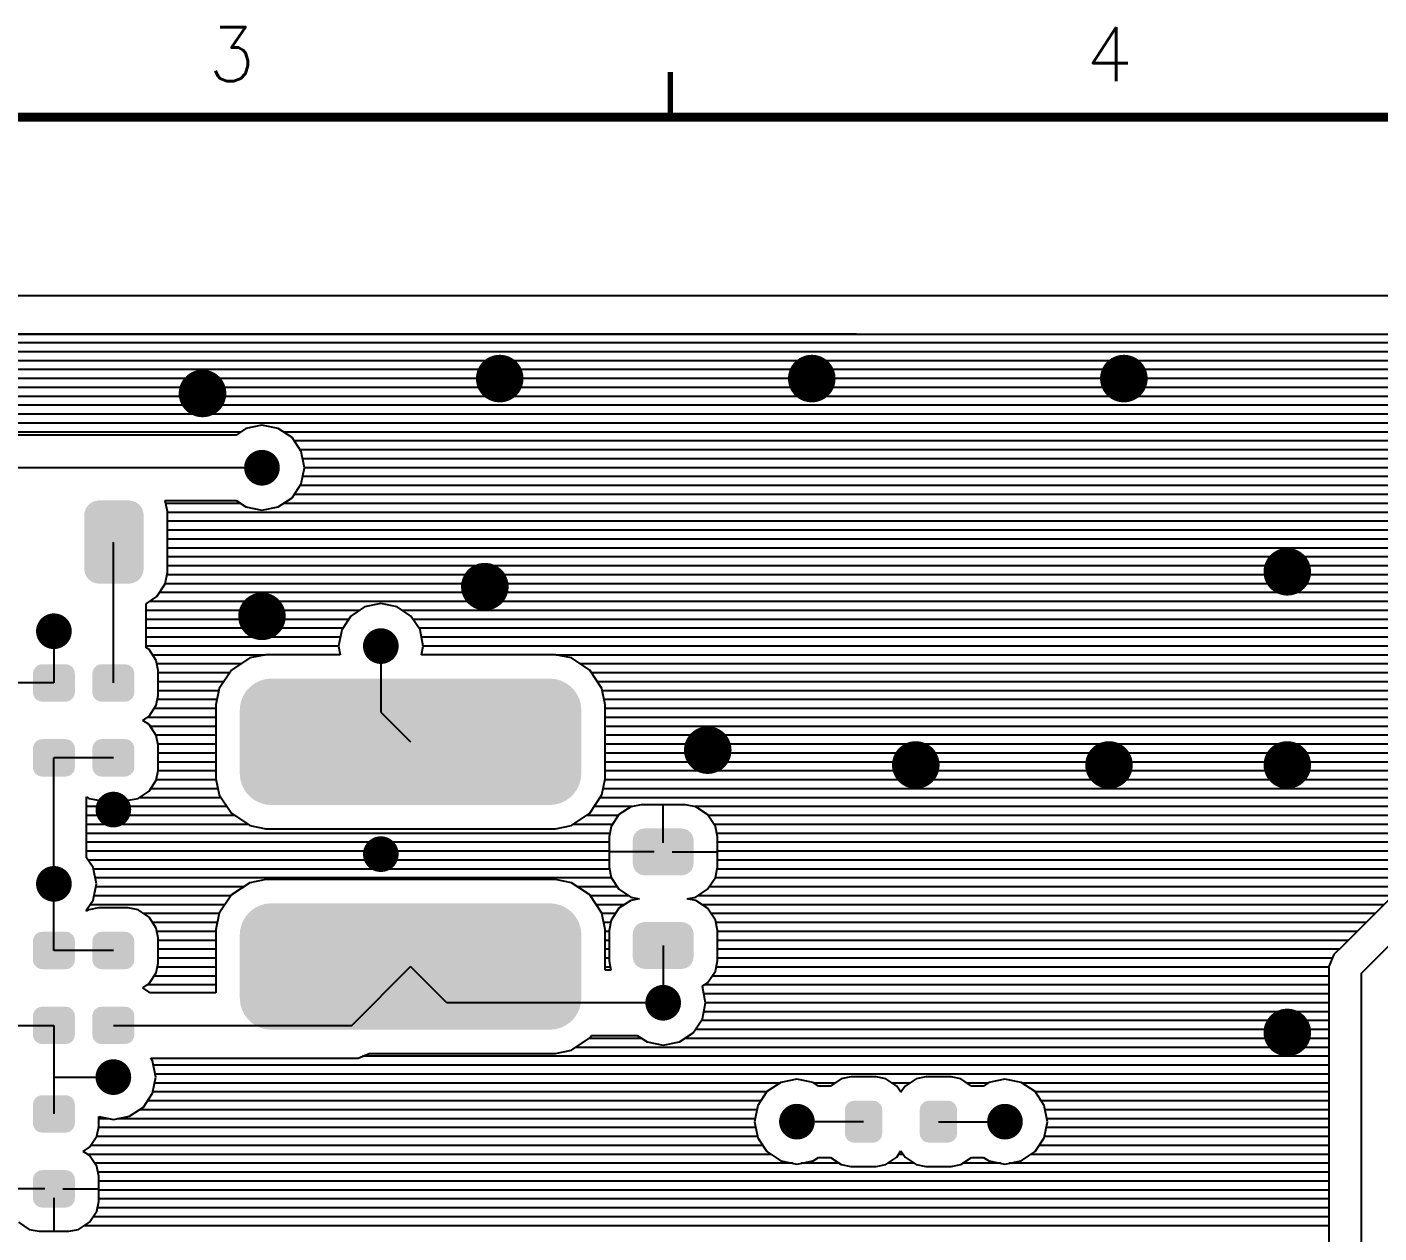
# Model space of a CAD drawing. Extents: x 295 to 953, y 10 to 290.
# Drawn here: x 602.5 to 677.6, y 223 to 290 of the extents above; entities that cross this region are included whole.
import ezdxf
from ezdxf.enums import TextEntityAlignment as Align

# ---------------------------------------------------------------- set-up
doc = ezdxf.new("R2010")
doc.units = 0
doc.header["$LTSCALE"] = 5
doc.header["$MEASUREMENT"] = 0
doc.layers.get('0').update_dxf_attribs({"linetype": 'CONTINUOUS', "lineweight": 25})
for name, color, linetype in [('DV-DPO-A6_BOT', 7, 'CONTINUOUS'), ('문자', 4, 'CONTINUOUS'), ('테두리', 3, 'CONTINUOUS')]:
    doc.layers.add(name, color=color, linetype=linetype)
doc.styles.get("Standard").update_dxf_attribs({"font": 'simplex.shx'})

# ---------------------------------------------------------------- blocks, each defined once
blk = doc.blocks.new('C')
at = {"layer": '테두리'}
for points, const_width in [([(161.25, 287.5), (161.25, 285)], 0.3), ([(15, 285), (15, 15), (405, 15), (405, 285), (15, 285)], 0.5)]:
    blk.add_lwpolyline(points, dxfattribs=dict(at, const_width=const_width))
at = {"layer": '문자'}
for s, p in [('3', (136.875, 288.5)), ('4', (185.625, 288.5))]:
    blk.add_text(s, height=3, dxfattribs=at).set_placement(p, align=Align.MIDDLE)

msp = doc.modelspace()

# ---------------------------------------------------------------- linework, layer by layer
for points, const_width in [([(629.407, 270.474, -1), (628.086, 270.474, -1)], 1.321), ([(646.742, 270.474, -1), (645.421, 270.474, -1)], 1.321), ([(664.078, 270.474, -1), (662.757, 270.474, -1)], 1.321), ([(612.897, 269.648, -1), (611.576, 269.648, -1)], 1.321), ([(616.034, 265.521, -1), (615.043, 265.521, -1)], 0.991), ([(673.158, 259.742, -1), (671.837, 259.742, -1)], 1.321), ([(628.581, 258.917, -1), (627.26, 258.917, -1)], 1.321), ([(616.199, 257.266, -1), (614.878, 257.266, -1)], 1.321), ([(604.477, 256.44, -1), (603.486, 256.44, -1)], 0.991), ([(622.638, 255.615, -1), (621.647, 255.615, -1)], 0.991), ([(640.964, 249.836, -1), (639.643, 249.836, -1)], 1.321), ([(652.521, 249.011, -1), (651.2, 249.011, -1)], 1.321), ([(663.252, 249.011, -1), (661.931, 249.011, -1)], 1.321), ([(673.158, 249.011, -1), (671.837, 249.011, -1)], 1.321), ([(607.779, 246.534, -1), (606.788, 246.534, -1)], 0.991), ([(622.638, 244.058, -1), (621.647, 244.058, -1)], 0.991), ([(604.477, 242.407, -1), (603.486, 242.407, -1)], 0.991), ([(638.322, 235.803, -1), (637.332, 235.803, -1)], 0.991), ([(673.158, 234.152, -1), (671.837, 234.152, -1)], 1.321), ([(607.779, 231.675, -1), (606.788, 231.675, -1)], 0.991), ([(645.752, 229.199, -1), (644.761, 229.199, -1)], 0.991), ([(657.309, 229.199, -1), (656.318, 229.199, -1)], 0.991)]:
    msp.add_lwpolyline(points, format="xyb", close=True, dxfattribs=dict(const_width=const_width))
for points in [[(608.542, 263.601), (608.378, 263.667), (606.101, 263.601), (606.243, 263.667)], [(608.378, 263.667), (608.349, 263.678), (606.243, 263.667), (606.308, 263.678)], [(608.349, 263.678), (608.151, 263.704), (606.308, 263.678), (606.448, 263.704)], [(608.151, 263.704), (608.142, 263.705), (606.448, 263.704), (606.491, 263.705)], [(608.967, 262.879), (608.966, 262.922), (605.665, 262.879), (605.671, 262.922)], [(608.967, 259.907), (608.967, 262.879), (605.665, 259.907), (605.665, 262.879)], [(608.966, 262.922), (608.937, 263.086), (605.671, 262.922), (605.692, 263.086)], [(608.937, 263.086), (608.929, 263.127), (605.692, 263.086), (605.708, 263.127)], [(608.929, 263.127), (608.859, 263.28), (605.708, 263.127), (605.769, 263.28)], [(608.859, 263.28), (608.842, 263.316), (605.769, 263.28), (605.796, 263.316)], [(608.842, 263.316), (608.735, 263.448), (605.796, 263.316), (605.892, 263.448)], [(608.735, 263.448), (608.71, 263.478), (605.892, 263.448), (605.929, 263.478)], [(608.71, 263.478), (608.572, 263.579), (605.929, 263.478), (606.054, 263.579)], [(608.572, 263.579), (608.542, 263.601), (606.054, 263.579), (606.101, 263.601)], [(608.962, 259.865), (608.967, 259.907), (605.666, 259.865), (605.665, 259.907)], [(608.941, 259.701), (608.962, 259.865), (605.696, 259.701), (605.666, 259.865)], [(608.925, 259.66), (608.941, 259.701), (605.703, 259.66), (605.696, 259.701)], [(608.864, 259.507), (608.925, 259.66), (605.774, 259.507), (605.703, 259.66)], [(608.837, 259.47), (608.864, 259.507), (605.791, 259.47), (605.774, 259.507)], [(608.741, 259.339), (608.837, 259.47), (605.898, 259.339), (605.791, 259.47)], [(608.703, 259.309), (608.741, 259.339), (605.922, 259.309), (605.898, 259.339)], [(608.579, 259.207), (608.703, 259.309), (606.061, 259.207), (605.922, 259.309)], [(608.532, 259.185), (608.579, 259.207), (606.091, 259.185), (606.061, 259.207)], [(608.39, 259.12), (608.532, 259.185), (606.255, 259.12), (606.091, 259.185)], [(608.324, 259.108), (608.39, 259.12), (606.284, 259.108), (606.255, 259.12)], [(608.185, 259.083), (608.324, 259.108), (606.482, 259.083), (606.284, 259.108)], [(608.142, 259.082), (608.185, 259.083), (606.491, 259.082), (606.482, 259.083)], [(604.763, 254.586), (604.632, 254.608), (603.185, 254.586), (603.331, 254.608)], [(608.065, 254.586), (607.934, 254.608), (606.487, 254.586), (606.633, 254.608)], [(605.15, 253.046), (605.15, 254.089), (602.812, 253.046), (602.812, 254.089)], [(605.147, 254.089), (605.126, 254.236), (602.816, 254.089), (602.839, 254.236)], [(605.126, 254.236), (605.118, 254.252), (602.839, 254.236), (602.842, 254.252)], [(605.118, 254.252), (605.055, 254.384), (602.842, 254.252), (602.911, 254.384)], [(605.055, 254.384), (605.041, 254.399), (602.911, 254.384), (602.918, 254.399)], [(605.041, 254.399), (604.94, 254.503), (602.918, 254.399), (603.026, 254.503)], [(604.94, 254.503), (604.921, 254.514), (603.026, 254.503), (603.036, 254.514)], [(604.921, 254.514), (604.795, 254.58), (603.036, 254.514), (603.174, 254.58)], [(604.795, 254.58), (604.763, 254.586), (603.174, 254.58), (603.185, 254.586)], [(608.452, 253.046), (608.452, 254.089), (606.114, 253.046), (606.114, 254.089)], [(608.449, 254.089), (608.428, 254.236), (606.118, 254.089), (606.141, 254.236)], [(608.428, 254.236), (608.42, 254.252), (606.141, 254.236), (606.144, 254.252)], [(608.42, 254.252), (608.357, 254.384), (606.144, 254.252), (606.213, 254.384)], [(608.357, 254.384), (608.343, 254.399), (606.213, 254.384), (606.22, 254.399)], [(608.343, 254.399), (608.242, 254.503), (606.22, 254.399), (606.328, 254.503)], [(608.242, 254.503), (608.223, 254.514), (606.328, 254.503), (606.338, 254.514)], [(608.223, 254.514), (608.097, 254.58), (606.338, 254.514), (606.476, 254.58)], [(608.097, 254.58), (608.065, 254.586), (606.476, 254.58), (606.487, 254.586)], [(633.042, 252.937), (632.873, 253.177), (614.546, 252.937), (614.713, 253.177)], [(632.873, 253.177), (632.867, 253.186), (614.713, 253.177), (614.721, 253.186)], [(632.867, 253.186), (632.658, 253.393), (614.721, 253.186), (614.927, 253.393)], [(632.658, 253.393), (632.651, 253.4), (614.927, 253.393), (614.937, 253.4)], [(632.651, 253.4), (632.41, 253.569), (614.937, 253.4), (615.175, 253.569)], [(632.41, 253.569), (632.402, 253.574), (615.175, 253.569), (615.187, 253.574)], [(632.402, 253.574), (632.134, 253.699), (615.187, 253.574), (615.45, 253.699)], [(632.134, 253.699), (632.126, 253.703), (615.45, 253.699), (615.464, 253.703)], [(632.126, 253.703), (631.84, 253.78), (615.464, 253.703), (615.743, 253.78)], [(631.84, 253.78), (631.833, 253.782), (615.743, 253.78), (615.764, 253.782)], [(631.833, 253.782), (631.53, 253.809), (615.764, 253.782), (616.057, 253.809)], [(605.123, 252.9), (605.147, 253.046), (602.837, 252.9), (602.816, 253.046)], [(605.121, 252.883), (605.123, 252.9), (602.845, 252.883), (602.837, 252.9)], [(605.052, 252.751), (605.121, 252.883), (602.908, 252.751), (602.845, 252.883)], [(605.045, 252.737), (605.052, 252.751), (602.921, 252.737), (602.908, 252.751)], [(604.937, 252.632), (605.045, 252.737), (603.022, 252.632), (602.921, 252.737)], [(604.926, 252.622), (604.937, 252.632), (603.042, 252.622), (603.022, 252.632)], [(604.789, 252.555), (604.926, 252.622), (603.168, 252.555), (603.042, 252.622)], [(604.778, 252.549), (604.789, 252.555), (603.2, 252.549), (603.168, 252.555)], [(604.632, 252.527), (604.778, 252.549), (603.331, 252.527), (603.2, 252.549)], [(608.425, 252.9), (608.449, 253.046), (606.139, 252.9), (606.118, 253.046)], [(608.423, 252.883), (608.425, 252.9), (606.147, 252.883), (606.139, 252.9)], [(608.354, 252.751), (608.423, 252.883), (606.21, 252.751), (606.147, 252.883)], [(608.347, 252.737), (608.354, 252.751), (606.223, 252.737), (606.21, 252.751)], [(608.239, 252.632), (608.347, 252.737), (606.324, 252.632), (606.223, 252.737)], [(608.228, 252.622), (608.239, 252.632), (606.344, 252.622), (606.324, 252.632)], [(608.091, 252.555), (608.228, 252.622), (606.47, 252.555), (606.344, 252.622)], [(608.08, 252.549), (608.091, 252.555), (606.502, 252.549), (606.47, 252.555)], [(607.934, 252.527), (608.08, 252.549), (606.633, 252.527), (606.502, 252.549)], [(633.28, 252.055), (633.253, 252.358), (614.307, 252.055), (614.333, 252.358)], [(633.253, 252.358), (633.252, 252.369), (614.333, 252.358), (614.336, 252.369)], [(633.252, 252.369), (633.174, 252.652), (614.336, 252.369), (614.411, 252.652)], [(633.174, 252.652), (633.172, 252.662), (614.411, 252.652), (614.416, 252.662)], [(633.172, 252.662), (633.046, 252.928), (614.416, 252.662), (614.539, 252.928)], [(633.046, 252.928), (633.042, 252.937), (614.539, 252.928), (614.546, 252.937)], [(633.283, 248.542), (633.283, 252.055), (614.303, 248.542), (614.303, 252.055)], [(605.126, 250.075), (605.118, 250.092), (602.839, 250.075), (602.842, 250.092)], [(605.118, 250.092), (605.055, 250.224), (602.842, 250.092), (602.911, 250.224)], [(605.055, 250.224), (605.041, 250.238), (602.911, 250.224), (602.918, 250.238)], [(605.041, 250.238), (604.94, 250.343), (602.918, 250.238), (603.026, 250.343)], [(604.94, 250.343), (604.921, 250.353), (603.026, 250.343), (603.036, 250.353)], [(604.921, 250.353), (604.795, 250.42), (603.036, 250.353), (603.174, 250.42)], [(604.795, 250.42), (604.763, 250.425), (603.174, 250.42), (603.185, 250.425)], [(604.763, 250.425), (604.632, 250.447), (603.185, 250.425), (603.331, 250.447)], [(608.428, 250.075), (608.42, 250.092), (606.141, 250.075), (606.144, 250.092)], [(608.42, 250.092), (608.357, 250.224), (606.144, 250.092), (606.213, 250.224)], [(608.357, 250.224), (608.343, 250.238), (606.213, 250.224), (606.22, 250.238)], [(608.343, 250.238), (608.242, 250.343), (606.22, 250.238), (606.328, 250.343)], [(608.242, 250.343), (608.223, 250.353), (606.328, 250.343), (606.338, 250.353)], [(608.223, 250.353), (608.097, 250.42), (606.338, 250.353), (606.476, 250.42)], [(608.097, 250.42), (608.065, 250.425), (606.476, 250.42), (606.487, 250.425)], [(608.065, 250.425), (607.934, 250.447), (606.487, 250.425), (606.633, 250.447)], [(605.15, 248.885), (605.15, 249.929), (602.812, 248.885), (602.812, 249.929)], [(605.147, 249.929), (605.126, 250.075), (602.816, 249.929), (602.839, 250.075)], [(608.452, 248.885), (608.452, 249.929), (606.114, 248.885), (606.114, 249.929)], [(608.449, 249.929), (608.428, 250.075), (606.118, 249.929), (606.141, 250.075)], [(605.123, 248.739), (605.147, 248.885), (602.837, 248.739), (602.816, 248.885)], [(605.121, 248.722), (605.123, 248.739), (602.845, 248.722), (602.837, 248.739)], [(605.052, 248.59), (605.121, 248.722), (602.908, 248.59), (602.845, 248.722)], [(605.045, 248.576), (605.052, 248.59), (602.921, 248.576), (602.908, 248.59)], [(608.425, 248.739), (608.449, 248.885), (606.139, 248.739), (606.118, 248.885)], [(608.423, 248.722), (608.425, 248.739), (606.147, 248.722), (606.139, 248.739)], [(608.354, 248.59), (608.423, 248.722), (606.21, 248.59), (606.147, 248.722)], [(608.347, 248.576), (608.354, 248.59), (606.223, 248.576), (606.21, 248.59)], [(604.937, 248.471), (605.045, 248.576), (603.022, 248.471), (602.921, 248.576)], [(604.926, 248.461), (604.937, 248.471), (603.042, 248.461), (603.022, 248.471)], [(604.789, 248.394), (604.926, 248.461), (603.168, 248.394), (603.042, 248.461)], [(604.778, 248.389), (604.789, 248.394), (603.2, 248.389), (603.168, 248.394)], [(604.632, 248.367), (604.778, 248.389), (603.331, 248.367), (603.2, 248.389)], [(608.239, 248.471), (608.347, 248.576), (606.324, 248.471), (606.223, 248.576)], [(608.228, 248.461), (608.239, 248.471), (606.344, 248.461), (606.324, 248.471)], [(608.091, 248.394), (608.228, 248.461), (606.47, 248.394), (606.344, 248.461)], [(608.08, 248.389), (608.091, 248.394), (606.502, 248.389), (606.47, 248.394)], [(607.934, 248.367), (608.08, 248.389), (606.633, 248.367), (606.502, 248.389)], [(633.254, 248.239), (633.28, 248.542), (614.334, 248.239), (614.307, 248.542)], [(633.251, 248.228), (633.254, 248.239), (614.335, 248.228), (614.334, 248.239)], [(633.175, 247.945), (633.251, 248.228), (614.412, 247.945), (614.335, 248.228)], [(633.171, 247.935), (633.175, 247.945), (614.415, 247.935), (614.412, 247.945)], [(633.047, 247.669), (633.171, 247.935), (614.54, 247.669), (614.415, 247.935)], [(633.041, 247.66), (633.047, 247.669), (614.545, 247.66), (614.54, 247.669)], [(632.874, 247.42), (633.041, 247.66), (614.714, 247.42), (614.545, 247.66)], [(632.866, 247.411), (632.874, 247.42), (614.72, 247.411), (614.714, 247.42)], [(632.66, 247.204), (632.866, 247.411), (614.928, 247.204), (614.72, 247.411)], [(632.65, 247.197), (632.66, 247.204), (614.935, 247.197), (614.928, 247.204)], [(632.411, 247.028), (632.65, 247.197), (615.177, 247.028), (614.935, 247.197)], [(632.4, 247.023), (632.411, 247.028), (615.185, 247.023), (615.177, 247.028)], [(632.137, 246.898), (632.4, 247.023), (615.452, 246.898), (615.185, 247.023)], [(632.123, 246.894), (632.137, 246.898), (615.46, 246.894), (615.452, 246.898)], [(631.843, 246.817), (632.123, 246.894), (615.747, 246.817), (615.46, 246.894)], [(631.823, 246.816), (631.843, 246.817), (615.754, 246.816), (615.747, 246.817)], [(631.53, 246.789), (631.823, 246.816), (616.057, 246.789), (615.754, 246.816)], [(639.517, 243.533), (639.517, 244.834), (636.136, 243.533), (636.136, 244.834)], [(639.514, 244.834), (639.508, 244.921), (636.14, 244.834), (636.152, 244.921)], [(639.508, 244.921), (639.48, 245.017), (636.152, 244.921), (636.167, 245.017)], [(639.48, 245.017), (639.456, 245.098), (636.167, 245.017), (636.205, 245.098)], [(639.456, 245.098), (639.401, 245.184), (636.205, 245.098), (636.245, 245.184)], [(639.401, 245.184), (639.357, 245.254), (636.245, 245.184), (636.305, 245.254)], [(639.357, 245.254), (639.277, 245.324), (636.305, 245.254), (636.366, 245.324)], [(639.277, 245.324), (639.218, 245.376), (636.366, 245.324), (636.448, 245.376)], [(639.218, 245.376), (639.116, 245.423), (636.448, 245.376), (636.522, 245.423)], [(639.116, 245.423), (639.05, 245.453), (636.522, 245.423), (636.627, 245.453)], [(639.05, 245.453), (638.909, 245.474), (636.627, 245.453), (636.7, 245.474)], [(638.909, 245.474), (638.867, 245.481), (636.7, 245.474), (636.787, 245.481)], [(638.867, 245.481), (638.867, 245.484), (636.787, 245.481), (636.787, 245.484)], [(639.501, 243.446), (639.514, 243.533), (636.146, 243.446), (636.14, 243.533)], [(639.487, 243.35), (639.501, 243.446), (636.174, 243.35), (636.146, 243.446)], [(639.449, 243.268), (639.487, 243.35), (636.197, 243.268), (636.174, 243.35)], [(639.409, 243.182), (639.449, 243.268), (636.252, 243.182), (636.197, 243.268)], [(639.348, 243.112), (639.409, 243.182), (636.297, 243.112), (636.252, 243.182)], [(639.287, 243.043), (639.348, 243.112), (636.376, 243.043), (636.297, 243.112)], [(639.205, 242.991), (639.287, 243.043), (636.436, 242.991), (636.376, 243.043)], [(639.131, 242.944), (639.205, 242.991), (636.538, 242.944), (636.436, 242.991)], [(639.026, 242.913), (639.131, 242.944), (636.604, 242.913), (636.538, 242.944)], [(638.954, 242.892), (639.026, 242.913), (636.745, 242.892), (636.604, 242.913)], [(638.867, 242.886), (638.954, 242.892), (636.787, 242.886), (636.745, 242.892)], [(638.867, 242.882), (638.867, 242.886), (636.787, 242.882), (636.787, 242.886)], [(632.651, 240.919), (632.41, 241.087), (614.937, 240.919), (615.175, 241.087)], [(632.41, 241.087), (632.402, 241.093), (615.175, 241.087), (615.187, 241.093)], [(632.402, 241.093), (632.134, 241.218), (615.187, 241.093), (615.45, 241.218)], [(632.134, 241.218), (632.126, 241.221), (615.45, 241.218), (615.464, 241.221)], [(632.126, 241.221), (631.84, 241.298), (615.464, 241.221), (615.743, 241.298)], [(631.84, 241.298), (631.833, 241.3), (615.743, 241.298), (615.764, 241.3)], [(631.833, 241.3), (631.53, 241.327), (615.764, 241.3), (616.057, 241.327)], [(633.172, 240.181), (633.046, 240.446), (614.416, 240.181), (614.539, 240.446)], [(633.046, 240.446), (633.042, 240.456), (614.539, 240.446), (614.546, 240.456)], [(633.042, 240.456), (632.873, 240.696), (614.546, 240.456), (614.713, 240.696)], [(632.873, 240.696), (632.867, 240.704), (614.713, 240.696), (614.721, 240.704)], [(632.867, 240.704), (632.658, 240.912), (614.721, 240.704), (614.927, 240.912)], [(632.658, 240.912), (632.651, 240.919), (614.927, 240.912), (614.937, 240.919)], [(605.041, 239.54), (604.94, 239.644), (602.918, 239.54), (603.026, 239.644)], [(604.94, 239.644), (604.921, 239.655), (603.026, 239.644), (603.036, 239.655)], [(604.921, 239.655), (604.795, 239.721), (603.036, 239.655), (603.174, 239.721)], [(604.795, 239.721), (604.763, 239.727), (603.174, 239.721), (603.185, 239.727)], [(604.763, 239.727), (604.632, 239.749), (603.185, 239.727), (603.331, 239.749)], [(608.343, 239.54), (608.242, 239.644), (606.22, 239.54), (606.328, 239.644)], [(608.242, 239.644), (608.223, 239.655), (606.328, 239.644), (606.338, 239.655)], [(608.223, 239.655), (608.097, 239.721), (606.338, 239.655), (606.476, 239.721)], [(608.097, 239.721), (608.065, 239.727), (606.476, 239.721), (606.487, 239.727)], [(608.065, 239.727), (607.934, 239.749), (606.487, 239.727), (606.633, 239.749)], [(633.283, 236.06), (633.283, 239.574), (614.303, 236.06), (614.303, 239.574)], [(633.28, 239.574), (633.253, 239.877), (614.307, 239.574), (614.333, 239.877)], [(633.253, 239.877), (633.252, 239.887), (614.333, 239.877), (614.336, 239.887)], [(633.252, 239.887), (633.174, 240.17), (614.336, 239.887), (614.411, 240.17)], [(633.174, 240.17), (633.172, 240.181), (614.411, 240.17), (614.416, 240.181)], [(639.517, 238.335), (639.517, 239.636), (636.136, 238.335), (636.136, 239.636)], [(639.514, 239.636), (639.508, 239.723), (636.14, 239.636), (636.152, 239.723)], [(639.508, 239.723), (639.48, 239.819), (636.152, 239.723), (636.167, 239.819)], [(639.48, 239.819), (639.456, 239.901), (636.167, 239.819), (636.205, 239.901)], [(639.456, 239.901), (639.401, 239.987), (636.205, 239.901), (636.245, 239.987)], [(639.401, 239.987), (639.357, 240.057), (636.245, 239.987), (636.305, 240.057)], [(639.357, 240.057), (639.277, 240.126), (636.305, 240.057), (636.366, 240.126)], [(639.277, 240.126), (639.218, 240.178), (636.366, 240.126), (636.448, 240.178)], [(639.218, 240.178), (639.116, 240.226), (636.448, 240.178), (636.522, 240.226)], [(639.116, 240.226), (639.05, 240.256), (636.522, 240.226), (636.627, 240.256)], [(639.05, 240.256), (638.909, 240.277), (636.627, 240.256), (636.7, 240.277)], [(638.909, 240.277), (638.867, 240.283), (636.7, 240.277), (636.787, 240.283)], [(638.867, 240.283), (638.867, 240.287), (636.787, 240.283), (636.787, 240.287)], [(605.15, 238.187), (605.15, 239.23), (602.812, 238.187), (602.812, 239.23)], [(605.147, 239.23), (605.126, 239.377), (602.816, 239.23), (602.839, 239.377)], [(605.126, 239.377), (605.118, 239.393), (602.839, 239.377), (602.842, 239.393)], [(605.118, 239.393), (605.055, 239.525), (602.842, 239.393), (602.911, 239.525)], [(605.055, 239.525), (605.041, 239.54), (602.911, 239.525), (602.918, 239.54)], [(608.452, 238.187), (608.452, 239.23), (606.114, 238.187), (606.114, 239.23)], [(608.449, 239.23), (608.428, 239.377), (606.118, 239.23), (606.141, 239.377)], [(608.428, 239.377), (608.42, 239.393), (606.141, 239.377), (606.144, 239.393)], [(608.42, 239.393), (608.357, 239.525), (606.144, 239.393), (606.213, 239.525)], [(608.357, 239.525), (608.343, 239.54), (606.213, 239.525), (606.22, 239.54)], [(605.123, 238.041), (605.147, 238.187), (602.837, 238.041), (602.816, 238.187)], [(608.425, 238.041), (608.449, 238.187), (606.139, 238.041), (606.118, 238.187)], [(639.501, 238.249), (639.514, 238.335), (636.146, 238.249), (636.14, 238.335)], [(639.487, 238.153), (639.501, 238.249), (636.174, 238.153), (636.146, 238.249)], [(639.449, 238.071), (639.487, 238.153), (636.197, 238.071), (636.174, 238.153)], [(639.409, 237.985), (639.449, 238.071), (636.252, 237.985), (636.197, 238.071)], [(605.121, 238.024), (605.123, 238.041), (602.845, 238.024), (602.837, 238.041)], [(605.052, 237.892), (605.121, 238.024), (602.908, 237.892), (602.845, 238.024)], [(605.045, 237.878), (605.052, 237.892), (602.921, 237.878), (602.908, 237.892)], [(604.937, 237.773), (605.045, 237.878), (603.022, 237.773), (602.921, 237.878)], [(604.926, 237.763), (604.937, 237.773), (603.042, 237.763), (603.022, 237.773)], [(604.789, 237.696), (604.926, 237.763), (603.168, 237.696), (603.042, 237.763)], [(604.778, 237.69), (604.789, 237.696), (603.2, 237.69), (603.168, 237.696)], [(604.632, 237.668), (604.778, 237.69), (603.331, 237.668), (603.2, 237.69)], [(608.423, 238.024), (608.425, 238.041), (606.147, 238.024), (606.139, 238.041)], [(608.354, 237.892), (608.423, 238.024), (606.21, 237.892), (606.147, 238.024)], [(608.347, 237.878), (608.354, 237.892), (606.223, 237.878), (606.21, 237.892)], [(608.239, 237.773), (608.347, 237.878), (606.324, 237.773), (606.223, 237.878)], [(608.228, 237.763), (608.239, 237.773), (606.344, 237.763), (606.324, 237.773)], [(608.091, 237.696), (608.228, 237.763), (606.47, 237.696), (606.344, 237.763)], [(608.08, 237.69), (608.091, 237.696), (606.502, 237.69), (606.47, 237.696)], [(607.934, 237.668), (608.08, 237.69), (606.633, 237.668), (606.502, 237.69)], [(639.348, 237.915), (639.409, 237.985), (636.297, 237.915), (636.252, 237.985)], [(639.287, 237.846), (639.348, 237.915), (636.376, 237.846), (636.297, 237.915)], [(639.205, 237.793), (639.287, 237.846), (636.436, 237.793), (636.376, 237.846)], [(639.131, 237.746), (639.205, 237.793), (636.538, 237.746), (636.436, 237.793)], [(639.026, 237.716), (639.131, 237.746), (636.604, 237.716), (636.538, 237.746)], [(638.954, 237.695), (639.026, 237.716), (636.745, 237.695), (636.604, 237.716)], [(638.867, 237.689), (638.954, 237.695), (636.787, 237.689), (636.745, 237.695)], [(638.867, 237.685), (638.867, 237.689), (636.787, 237.685), (636.787, 237.689)], [(633.254, 235.757), (633.28, 236.06), (614.334, 235.757), (614.307, 236.06)], [(605.15, 234.026), (605.15, 235.07), (602.812, 234.026), (602.812, 235.07)], [(605.147, 235.07), (605.126, 235.216), (602.816, 235.07), (602.839, 235.216)], [(605.126, 235.216), (605.118, 235.233), (602.839, 235.216), (602.842, 235.233)], [(605.118, 235.233), (605.055, 235.365), (602.842, 235.233), (602.911, 235.365)], [(605.055, 235.365), (605.041, 235.379), (602.911, 235.365), (602.918, 235.379)], [(605.041, 235.379), (604.94, 235.484), (602.918, 235.379), (603.026, 235.484)], [(604.94, 235.484), (604.921, 235.494), (603.026, 235.484), (603.036, 235.494)], [(604.921, 235.494), (604.795, 235.561), (603.036, 235.494), (603.174, 235.561)], [(604.795, 235.561), (604.763, 235.566), (603.174, 235.561), (603.185, 235.566)], [(604.763, 235.566), (604.632, 235.588), (603.185, 235.566), (603.331, 235.588)], [(608.452, 234.026), (608.452, 235.07), (606.114, 234.026), (606.114, 235.07)], [(608.449, 235.07), (608.428, 235.216), (606.118, 235.07), (606.141, 235.216)], [(608.428, 235.216), (608.42, 235.233), (606.141, 235.216), (606.144, 235.233)], [(608.42, 235.233), (608.357, 235.365), (606.144, 235.233), (606.213, 235.365)], [(608.357, 235.365), (608.343, 235.379), (606.213, 235.365), (606.22, 235.379)], [(608.343, 235.379), (608.242, 235.484), (606.22, 235.379), (606.328, 235.484)], [(608.242, 235.484), (608.223, 235.494), (606.328, 235.484), (606.338, 235.494)], [(608.223, 235.494), (608.097, 235.561), (606.338, 235.494), (606.476, 235.561)], [(608.097, 235.561), (608.065, 235.566), (606.476, 235.561), (606.487, 235.566)], [(608.065, 235.566), (607.934, 235.588), (606.487, 235.566), (606.633, 235.588)], [(633.251, 235.747), (633.254, 235.757), (614.335, 235.747), (614.334, 235.757)], [(633.175, 235.464), (633.251, 235.747), (614.412, 235.464), (614.335, 235.747)], [(633.171, 235.454), (633.175, 235.464), (614.415, 235.454), (614.412, 235.464)], [(633.047, 235.188), (633.171, 235.454), (614.54, 235.188), (614.415, 235.454)], [(633.041, 235.178), (633.047, 235.188), (614.545, 235.178), (614.54, 235.188)], [(632.874, 234.938), (633.041, 235.178), (614.714, 234.938), (614.545, 235.178)], [(632.866, 234.93), (632.874, 234.938), (614.72, 234.93), (614.714, 234.938)], [(632.66, 234.722), (632.866, 234.93), (614.928, 234.722), (614.72, 234.93)], [(632.65, 234.715), (632.66, 234.722), (614.935, 234.715), (614.928, 234.722)], [(632.411, 234.547), (632.65, 234.715), (615.177, 234.547), (614.935, 234.715)], [(632.4, 234.541), (632.411, 234.547), (615.185, 234.541), (615.177, 234.547)], [(632.137, 234.417), (632.4, 234.541), (615.452, 234.417), (615.185, 234.541)], [(632.123, 234.413), (632.137, 234.417), (615.46, 234.413), (615.452, 234.417)], [(631.843, 234.336), (632.123, 234.413), (615.747, 234.336), (615.46, 234.413)], [(631.823, 234.334), (631.843, 234.336), (615.754, 234.334), (615.747, 234.336)], [(631.53, 234.307), (631.823, 234.334), (616.057, 234.307), (615.754, 234.334)], [(605.123, 233.88), (605.147, 234.026), (602.837, 233.88), (602.816, 234.026)], [(605.121, 233.863), (605.123, 233.88), (602.845, 233.863), (602.837, 233.88)], [(605.052, 233.731), (605.121, 233.863), (602.908, 233.731), (602.845, 233.863)], [(605.045, 233.717), (605.052, 233.731), (602.921, 233.717), (602.908, 233.731)], [(604.937, 233.612), (605.045, 233.717), (603.022, 233.612), (602.921, 233.717)], [(604.926, 233.602), (604.937, 233.612), (603.042, 233.602), (603.022, 233.612)], [(604.789, 233.535), (604.926, 233.602), (603.168, 233.535), (603.042, 233.602)], [(608.425, 233.88), (608.449, 234.026), (606.139, 233.88), (606.118, 234.026)], [(608.423, 233.863), (608.425, 233.88), (606.147, 233.863), (606.139, 233.88)], [(608.354, 233.731), (608.423, 233.863), (606.21, 233.731), (606.147, 233.863)], [(608.347, 233.717), (608.354, 233.731), (606.223, 233.717), (606.21, 233.731)], [(608.239, 233.612), (608.347, 233.717), (606.324, 233.612), (606.223, 233.717)], [(608.228, 233.602), (608.239, 233.612), (606.344, 233.602), (606.324, 233.612)], [(608.091, 233.535), (608.228, 233.602), (606.47, 233.535), (606.344, 233.602)], [(604.778, 233.53), (604.789, 233.535), (603.2, 233.53), (603.168, 233.535)], [(604.632, 233.508), (604.778, 233.53), (603.331, 233.508), (603.2, 233.53)], [(608.08, 233.53), (608.091, 233.535), (606.502, 233.53), (606.47, 233.535)], [(607.934, 233.508), (608.08, 233.53), (606.633, 233.508), (606.502, 233.53)], [(605.041, 230.459), (604.94, 230.564), (602.918, 230.459), (603.026, 230.564)], [(604.94, 230.564), (604.921, 230.574), (603.026, 230.564), (603.036, 230.574)], [(604.921, 230.574), (604.795, 230.641), (603.036, 230.574), (603.174, 230.641)], [(604.795, 230.641), (604.763, 230.646), (603.174, 230.641), (603.185, 230.646)], [(604.763, 230.646), (604.632, 230.668), (603.185, 230.646), (603.331, 230.668)], [(605.15, 229.106), (605.15, 230.15), (602.812, 229.106), (602.812, 230.15)], [(605.147, 230.15), (605.126, 230.296), (602.816, 230.15), (602.839, 230.296)], [(605.126, 230.296), (605.118, 230.313), (602.839, 230.296), (602.842, 230.313)], [(605.118, 230.313), (605.055, 230.445), (602.842, 230.313), (602.911, 230.445)], [(605.055, 230.445), (605.041, 230.459), (602.911, 230.445), (602.918, 230.459)], [(650.001, 229.849), (649.979, 229.994), (647.921, 229.849), (647.946, 229.994)], [(650.001, 229.846), (650.001, 229.849), (647.921, 229.846), (647.921, 229.849)], [(650.001, 228.552), (650.001, 229.846), (647.921, 228.552), (647.921, 229.846)], [(649.979, 229.994), (649.971, 230.012), (647.946, 229.994), (647.949, 230.012)], [(649.971, 230.012), (649.907, 230.143), (647.949, 230.012), (648.018, 230.143)], [(649.907, 230.143), (649.893, 230.158), (648.018, 230.143), (648.026, 230.158)], [(649.893, 230.158), (649.792, 230.261), (648.026, 230.158), (648.134, 230.261)], [(649.792, 230.261), (649.772, 230.272), (648.134, 230.261), (648.145, 230.272)], [(649.772, 230.272), (649.646, 230.337), (648.145, 230.272), (648.283, 230.337)], [(649.646, 230.337), (649.612, 230.343), (648.283, 230.337), (648.294, 230.343)], [(649.612, 230.343), (649.483, 230.363), (648.294, 230.343), (648.439, 230.363)], [(649.483, 230.363), (649.483, 230.368), (648.439, 230.363), (648.439, 230.368)], [(654.155, 229.849), (654.133, 229.994), (652.075, 229.849), (652.1, 229.994)], [(654.155, 229.846), (654.155, 229.849), (652.075, 229.846), (652.075, 229.849)], [(654.155, 228.552), (654.155, 229.846), (652.075, 228.552), (652.075, 229.846)], [(654.133, 229.994), (654.125, 230.012), (652.1, 229.994), (652.103, 230.012)], [(654.125, 230.012), (654.061, 230.143), (652.103, 230.012), (652.172, 230.143)], [(654.061, 230.143), (654.047, 230.158), (652.172, 230.143), (652.18, 230.158)], [(654.047, 230.158), (653.946, 230.261), (652.18, 230.158), (652.288, 230.261)], [(653.946, 230.261), (653.925, 230.272), (652.288, 230.261), (652.299, 230.272)], [(653.925, 230.272), (653.8, 230.337), (652.299, 230.272), (652.437, 230.337)], [(653.8, 230.337), (653.766, 230.343), (652.437, 230.337), (652.448, 230.343)], [(653.766, 230.343), (653.637, 230.363), (652.448, 230.343), (652.593, 230.363)], [(653.637, 230.363), (653.637, 230.368), (652.593, 230.363), (652.593, 230.368)], [(605.123, 228.96), (605.147, 229.106), (602.837, 228.96), (602.816, 229.106)], [(605.121, 228.943), (605.123, 228.96), (602.845, 228.943), (602.837, 228.96)], [(605.052, 228.811), (605.121, 228.943), (602.908, 228.811), (602.845, 228.943)], [(605.045, 228.797), (605.052, 228.811), (602.921, 228.797), (602.908, 228.811)], [(604.937, 228.692), (605.045, 228.797), (603.022, 228.692), (602.921, 228.797)], [(604.926, 228.682), (604.937, 228.692), (603.042, 228.682), (603.022, 228.692)], [(604.789, 228.615), (604.926, 228.682), (603.168, 228.615), (603.042, 228.682)], [(604.778, 228.61), (604.789, 228.615), (603.2, 228.61), (603.168, 228.615)], [(604.632, 228.588), (604.778, 228.61), (603.331, 228.588), (603.2, 228.61)], [(650.001, 228.548), (650.001, 228.552), (647.921, 228.548), (647.921, 228.552)], [(649.977, 228.403), (650.001, 228.548), (647.943, 228.403), (647.921, 228.548)], [(649.974, 228.386), (649.977, 228.403), (647.952, 228.386), (647.943, 228.403)], [(649.904, 228.255), (649.974, 228.386), (648.015, 228.255), (647.952, 228.386)], [(654.155, 228.548), (654.155, 228.552), (652.075, 228.548), (652.075, 228.552)], [(654.131, 228.403), (654.155, 228.548), (652.097, 228.403), (652.075, 228.548)], [(654.128, 228.386), (654.131, 228.403), (652.105, 228.386), (652.097, 228.403)], [(654.058, 228.255), (654.128, 228.386), (652.169, 228.255), (652.105, 228.386)], [(649.896, 228.24), (649.904, 228.255), (648.03, 228.24), (648.015, 228.255)], [(649.788, 228.137), (649.896, 228.24), (648.13, 228.137), (648.03, 228.24)], [(649.777, 228.126), (649.788, 228.137), (648.151, 228.126), (648.13, 228.137)], [(649.64, 228.06), (649.777, 228.126), (648.277, 228.06), (648.151, 228.126)], [(649.628, 228.055), (649.64, 228.06), (648.31, 228.055), (648.277, 228.06)], [(649.483, 228.034), (649.628, 228.055), (648.439, 228.034), (648.31, 228.055)], [(649.483, 228.03), (649.483, 228.034), (648.439, 228.03), (648.439, 228.034)], [(654.05, 228.24), (654.058, 228.255), (652.184, 228.24), (652.169, 228.255)], [(653.942, 228.137), (654.05, 228.24), (652.284, 228.137), (652.184, 228.24)], [(653.931, 228.126), (653.942, 228.137), (652.305, 228.126), (652.284, 228.137)], [(653.794, 228.06), (653.931, 228.126), (652.431, 228.06), (652.305, 228.126)], [(653.782, 228.055), (653.794, 228.06), (652.464, 228.055), (652.431, 228.06)], [(653.637, 228.034), (653.782, 228.055), (652.593, 228.034), (652.464, 228.055)], [(653.637, 228.03), (653.637, 228.034), (652.593, 228.03), (652.593, 228.034)], [(605.147, 225.989), (605.126, 226.136), (602.816, 225.989), (602.839, 226.136)], [(605.126, 226.136), (605.118, 226.152), (602.839, 226.136), (602.842, 226.152)], [(605.118, 226.152), (605.055, 226.284), (602.842, 226.152), (602.911, 226.284)], [(605.055, 226.284), (605.041, 226.299), (602.911, 226.284), (602.918, 226.299)], [(605.041, 226.299), (604.94, 226.403), (602.918, 226.299), (603.026, 226.403)], [(604.94, 226.403), (604.921, 226.414), (603.026, 226.403), (603.036, 226.414)], [(604.921, 226.414), (604.795, 226.48), (603.036, 226.414), (603.174, 226.48)], [(604.795, 226.48), (604.763, 226.486), (603.174, 226.48), (603.185, 226.486)], [(604.763, 226.486), (604.632, 226.508), (603.185, 226.486), (603.331, 226.508)], [(605.15, 224.946), (605.15, 225.989), (602.812, 224.946), (602.812, 225.989)], [(605.123, 224.8), (605.147, 224.946), (602.837, 224.8), (602.816, 224.946)], [(605.121, 224.783), (605.123, 224.8), (602.845, 224.783), (602.837, 224.8)], [(605.052, 224.651), (605.121, 224.783), (602.908, 224.651), (602.845, 224.783)], [(605.045, 224.637), (605.052, 224.651), (602.921, 224.637), (602.908, 224.651)], [(604.937, 224.532), (605.045, 224.637), (603.022, 224.532), (602.921, 224.637)], [(604.926, 224.522), (604.937, 224.532), (603.042, 224.522), (603.022, 224.532)], [(604.789, 224.455), (604.926, 224.522), (603.168, 224.455), (603.042, 224.522)], [(604.778, 224.449), (604.789, 224.455), (603.2, 224.449), (603.168, 224.455)], [(604.632, 224.427), (604.778, 224.449), (603.331, 224.427), (603.2, 224.449)]]:
    msp.add_solid(points)
at = {"layer": 'DV-DPO-A6_BOT'}
for p, q in [((529.277, 275.097), (843.878, 275.097)), ((648.558, 272.95), (548.191, 272.95)), ((548.191, 272.95), (648.558, 272.95)), ((648.558, 272.95), (792.757, 272.95)), ((745.842, 271.96), (546.857, 271.96)), ((791.535, 272.455), (547.352, 272.455)), ((745.347, 271.464), (546.361, 271.464)), ((744.356, 270.474), (545.371, 270.474)), ((744.851, 270.969), (545.866, 270.969)), ((743.861, 269.979), (544.876, 269.979)), ((698.313, 268.988), (544.545, 268.988)), ((743.365, 269.483), (544.625, 269.483)), ((697.098, 268.493), (544.545, 268.493)), ((683.678, 267.997), (544.545, 267.997)), ((614.35, 267.502), (544.545, 267.502)), ((614.64, 267.7), (614.099, 267.337)), ((615.538, 267.878), (614.64, 267.7)), ((616.443, 267.7), (615.538, 267.878)), ((617.209, 267.192), (616.443, 267.7)), ((680.39, 267.502), (616.734, 267.502)), ((614.099, 267.337), (558.222, 267.337)), ((617.718, 266.426), (617.209, 267.192)), ((679.795, 267.007), (617.328, 267.007)), ((679.465, 266.511), (617.658, 266.511)), ((617.896, 265.521), (617.718, 266.426)), ((679.326, 266.016), (617.797, 266.016)), ((615.538, 265.521), (558.579, 265.521)), ((617.718, 264.623), (617.896, 265.521)), ((679.227, 265.521), (617.896, 265.521)), ((617.209, 263.857), (617.718, 264.623)), ((679.465, 264.53), (617.658, 264.53)), ((679.326, 265.026), (617.797, 265.026)), ((610.288, 263.091), (610.169, 263.705)), ((610.169, 263.705), (614.099, 263.705)), ((614.099, 263.705), (614.64, 263.348)), ((616.443, 263.348), (617.209, 263.857)), ((679.795, 264.035), (617.328, 264.035)), ((614.35, 263.54), (610.202, 263.54)), ((610.288, 259.696), (610.288, 263.091)), ((682.093, 263.044), (610.288, 263.044)), ((614.64, 263.348), (615.538, 263.163)), ((615.538, 263.163), (616.443, 263.348)), ((680.39, 263.54), (616.734, 263.54)), ((682.093, 262.549), (610.288, 262.549)), ((607.283, 261.36), (607.316, 261.393)), ((607.283, 253.568), (607.283, 261.36)), ((682.093, 262.054), (610.288, 262.054)), ((682.093, 261.558), (610.288, 261.558)), ((682.159, 261.063), (610.288, 261.063)), ((682.391, 260.568), (610.288, 260.568)), ((682.86, 260.073), (610.288, 260.073)), ((610.169, 259.069), (610.288, 259.696)), ((692.145, 259.577), (610.268, 259.577)), ((609.099, 257.966), (609.694, 258.362)), ((609.694, 258.362), (610.169, 259.069)), ((692.145, 258.587), (609.846, 258.587)), ((692.145, 259.082), (610.169, 259.082)), ((609.099, 255.522), (609.099, 257.966)), ((620.954, 257.596), (609.099, 257.596)), ((692.145, 258.091), (609.291, 258.091)), ((621.244, 257.794), (620.478, 257.286)), ((622.142, 257.972), (621.244, 257.794)), ((623.047, 257.794), (622.142, 257.972)), ((623.813, 257.286), (623.047, 257.794)), ((692.145, 257.596), (623.338, 257.596)), ((620.359, 257.101), (609.099, 257.101)), ((620.478, 257.286), (619.97, 256.52)), ((624.322, 256.52), (623.813, 257.286)), ((692.145, 257.101), (623.932, 257.101)), ((603.981, 256.44), (603.981, 253.568)), ((620.029, 256.605), (609.099, 256.605)), ((619.89, 256.11), (609.099, 256.11)), ((619.97, 256.52), (619.791, 255.615)), ((692.145, 256.605), (624.262, 256.605)), ((624.5, 255.615), (624.322, 256.52)), ((692.145, 256.11), (624.401, 256.11)), ((619.791, 255.615), (609.099, 255.615)), ((609.265, 255.417), (609.099, 255.522)), ((609.667, 254.809), (609.265, 255.417)), ((619.791, 255.615), (619.884, 255.133)), ((622.142, 255.615), (622.142, 251.95)), ((624.408, 255.133), (624.5, 255.615)), ((692.145, 255.615), (624.5, 255.615)), ((615.71, 255.12), (609.463, 255.12)), ((609.78, 254.268), (609.667, 254.809)), ((614.376, 254.624), (609.707, 254.624)), ((614.865, 254.954), (613.841, 254.274)), ((615.756, 255.133), (614.865, 254.954)), ((619.884, 255.133), (615.756, 255.133)), ((631.837, 255.133), (624.408, 255.133)), ((632.729, 254.954), (631.837, 255.133)), ((692.145, 255.12), (631.883, 255.12)), ((633.752, 254.274), (632.729, 254.954)), ((692.145, 254.624), (633.217, 254.624)), ((609.78, 252.868), (609.78, 254.268)), ((613.749, 254.129), (609.78, 254.129)), ((613.841, 254.274), (613.167, 253.257)), ((634.426, 253.257), (633.752, 254.274)), ((692.145, 254.129), (633.845, 254.129)), ((603.981, 253.568), (600.679, 253.568)), ((613.418, 253.634), (609.78, 253.634)), ((613.141, 253.138), (609.78, 253.138)), ((613.167, 253.257), (612.983, 252.359)), ((692.145, 253.634), (634.175, 253.634)), ((634.611, 252.359), (634.426, 253.257)), ((692.145, 253.138), (634.452, 253.138)), ((609.667, 252.333), (609.78, 252.868)), ((613.042, 252.643), (609.733, 252.643)), ((612.983, 252.359), (612.983, 248.245)), ((682.668, 252.643), (634.551, 252.643)), ((634.611, 248.245), (634.611, 252.359)), ((608.915, 251.487), (609.265, 251.725)), ((612.983, 251.652), (609.165, 251.652)), ((609.265, 251.725), (609.667, 252.333)), ((612.983, 252.148), (609.549, 252.148)), ((622.142, 251.95), (623.793, 250.299)), ((682.1, 252.148), (634.611, 252.148)), ((681.763, 251.652), (634.611, 251.652)), ((609.265, 251.256), (608.915, 251.487)), ((609.667, 250.649), (609.265, 251.256)), ((612.983, 251.157), (609.331, 251.157)), ((681.631, 251.157), (634.611, 251.157)), ((612.983, 250.662), (609.661, 250.662)), ((609.78, 250.114), (609.667, 250.649)), ((612.983, 250.167), (609.766, 250.167)), ((609.78, 248.707), (609.78, 250.114)), ((681.572, 250.662), (634.611, 250.662)), ((681.572, 250.167), (634.611, 250.167)), ((603.981, 242.407), (603.981, 249.407)), ((607.283, 249.407), (603.981, 249.407)), ((612.983, 249.671), (609.78, 249.671)), ((681.572, 249.671), (634.611, 249.671)), ((609.667, 248.172), (609.78, 248.707)), ((612.983, 248.681), (609.773, 248.681)), ((612.983, 249.176), (609.78, 249.176)), ((681.572, 249.176), (634.611, 249.176)), ((681.572, 248.681), (634.611, 248.681)), ((609.265, 247.565), (609.667, 248.172)), ((612.996, 248.185), (609.674, 248.185)), ((612.983, 248.245), (613.167, 247.347)), ((634.426, 247.347), (634.611, 248.245)), ((681.605, 248.185), (634.597, 248.185)), ((605.797, 243.853), (605.797, 247.234)), ((605.797, 247.234), (605.916, 247.155)), ((605.857, 247.195), (605.797, 247.195)), ((605.916, 247.155), (606.458, 247.049)), ((608.115, 247.049), (608.657, 247.155)), ((608.657, 247.155), (609.265, 247.565)), ((613.26, 247.195), (608.716, 247.195)), ((613.095, 247.69), (609.35, 247.69)), ((613.167, 247.347), (613.841, 246.33)), ((633.752, 246.33), (634.426, 247.347)), ((682.014, 247.195), (634.333, 247.195)), ((681.704, 247.69), (634.498, 247.69)), ((613.597, 246.699), (605.797, 246.699)), ((606.458, 247.049), (608.115, 247.049)), ((636.077, 246.699), (633.997, 246.699)), ((636.024, 246.693), (635.37, 246.257)), ((636.598, 246.805), (636.024, 246.693)), ((639.062, 246.805), (636.598, 246.805)), ((637.827, 244.679), (637.827, 246.805)), ((639.636, 246.693), (639.062, 246.805)), ((682.483, 246.699), (639.583, 246.699)), ((640.29, 246.257), (639.636, 246.693)), ((614.026, 246.204), (605.797, 246.204)), ((614.766, 245.709), (605.797, 245.709)), ((613.841, 246.33), (614.865, 245.649)), ((614.865, 245.649), (615.756, 245.471)), ((631.837, 245.471), (632.729, 245.649)), ((632.729, 245.649), (633.752, 246.33)), ((635.007, 245.709), (632.828, 245.709)), ((635.337, 246.204), (633.567, 246.204)), ((634.934, 245.603), (634.822, 245.029)), ((635.37, 246.257), (634.934, 245.603)), ((640.726, 245.603), (640.29, 246.257)), ((691.524, 246.204), (640.323, 246.204)), ((691.425, 245.709), (640.653, 245.709)), ((640.838, 245.029), (640.726, 245.603)), ((634.855, 245.214), (605.797, 245.214)), ((615.756, 245.471), (631.837, 245.471)), ((634.822, 245.029), (634.822, 243.338)), ((691.524, 245.214), (640.805, 245.214)), ((640.838, 243.338), (640.838, 245.029)), ((634.822, 244.718), (605.797, 244.718)), ((634.822, 244.223), (605.797, 244.223)), ((637.332, 244.183), (634.822, 244.183)), ((638.322, 244.183), (640.838, 244.183)), ((682.483, 244.718), (640.838, 244.718)), ((682.014, 244.223), (640.838, 244.223)), ((606.161, 243.312), (605.797, 243.853)), ((634.822, 243.728), (605.883, 243.728)), ((634.822, 243.338), (634.934, 242.763)), ((640.726, 242.763), (640.838, 243.338)), ((681.704, 243.728), (640.838, 243.728)), ((679.954, 243.351), (675.602, 238.993)), ((606.339, 242.407), (606.161, 243.312)), ((634.842, 243.232), (606.174, 243.232)), ((634.947, 242.737), (606.273, 242.737)), ((615.756, 242.651), (614.865, 242.473)), ((631.837, 242.651), (615.756, 242.651)), ((632.729, 242.473), (631.837, 242.651)), ((634.934, 242.763), (635.37, 242.11)), ((640.29, 242.11), (640.726, 242.763)), ((679.346, 242.737), (640.713, 242.737)), ((679.841, 243.232), (640.818, 243.232)), ((603.981, 238.709), (603.981, 242.407)), ((606.161, 241.509), (606.339, 242.407)), ((614.521, 242.242), (606.306, 242.242)), ((614.865, 242.473), (613.841, 241.793)), ((633.752, 241.793), (632.729, 242.473)), ((635.284, 242.242), (633.072, 242.242)), ((635.37, 242.11), (636.024, 241.674)), ((639.636, 241.674), (640.29, 242.11)), ((678.851, 242.242), (640.376, 242.242)), ((605.797, 240.967), (606.161, 241.509)), ((613.484, 241.251), (605.996, 241.251)), ((613.815, 241.746), (606.207, 241.746)), ((613.841, 241.793), (613.167, 240.776)), ((634.426, 240.776), (633.752, 241.793)), ((635.912, 241.746), (633.779, 241.746)), ((635.667, 241.251), (634.109, 241.251)), ((636.024, 241.489), (635.37, 241.053)), ((636.024, 241.674), (636.493, 241.581)), ((636.493, 241.581), (636.024, 241.489)), ((639.167, 241.581), (639.636, 241.674)), ((639.636, 241.489), (639.167, 241.581)), ((640.29, 241.053), (639.636, 241.489)), ((678.356, 241.746), (639.749, 241.746)), ((677.86, 241.251), (639.993, 241.251)), ((676.625, 237.454), (680.984, 241.812)), ((605.916, 240.967), (605.797, 240.888)), ((605.797, 240.888), (605.797, 240.967)), ((606.458, 241.073), (605.916, 240.967)), ((608.115, 241.073), (606.458, 241.073)), ((608.657, 240.967), (608.115, 241.073)), ((609.265, 240.558), (608.657, 240.967)), ((613.161, 240.756), (608.961, 240.756)), ((609.667, 239.95), (609.265, 240.558)), ((613.167, 240.776), (612.983, 239.877)), ((634.611, 239.877), (634.426, 240.776)), ((635.172, 240.756), (634.432, 240.756)), ((634.934, 240.399), (634.822, 239.825)), ((635.37, 241.053), (634.934, 240.399)), ((640.726, 240.399), (640.29, 241.053)), ((677.365, 240.756), (640.488, 240.756)), ((640.838, 239.825), (640.726, 240.399)), ((613.062, 240.261), (609.463, 240.261)), ((609.78, 239.409), (609.667, 239.95)), ((612.983, 239.765), (609.707, 239.765)), ((612.983, 239.877), (612.983, 236.364)), ((634.908, 240.261), (634.531, 240.261)), ((634.611, 237.619), (634.611, 239.877)), ((634.822, 239.765), (634.611, 239.765)), ((634.822, 239.825), (634.822, 238.141)), ((676.87, 240.261), (640.752, 240.261)), ((640.838, 238.141), (640.838, 239.825)), ((676.374, 239.765), (640.838, 239.765)), ((609.78, 238.009), (609.78, 239.409)), ((612.983, 239.27), (609.78, 239.27)), ((634.822, 239.27), (634.611, 239.27)), ((637.827, 238.986), (637.827, 235.803)), ((675.879, 239.27), (640.838, 239.27)), ((675.602, 238.993), (675.087, 238.484)), ((607.283, 238.709), (603.981, 238.709)), ((612.983, 238.775), (609.78, 238.775)), ((612.983, 238.279), (609.78, 238.279)), ((634.822, 238.775), (634.611, 238.775)), ((634.822, 238.279), (634.611, 238.279)), ((634.822, 238.141), (634.921, 237.619)), ((640.726, 237.566), (640.838, 238.141)), ((675.384, 238.775), (640.838, 238.775)), ((675.007, 238.279), (640.838, 238.279)), ((675.087, 238.484), (674.809, 237.817)), ((609.265, 236.866), (609.667, 237.474)), ((609.667, 237.474), (609.78, 238.009)), ((612.983, 237.784), (609.733, 237.784)), ((620.524, 234.548), (623.793, 237.817)), ((625.814, 235.803), (623.793, 237.817)), ((634.888, 237.784), (634.611, 237.784)), ((634.921, 237.619), (634.611, 237.619)), ((640.29, 236.912), (640.726, 237.566)), ((674.809, 237.784), (640.772, 237.784)), ((674.809, 237.817), (674.809, 179.596)), ((676.625, 178.843), (676.625, 237.454)), ((608.915, 236.628), (609.265, 236.866)), ((609.265, 236.397), (608.915, 236.628)), ((612.983, 236.793), (609.165, 236.793)), ((612.983, 237.289), (609.549, 237.289)), ((640, 236.721), (640.29, 236.912)), ((640.006, 236.708), (640, 236.721)), ((640.184, 235.803), (640.006, 236.708)), ((674.809, 236.793), (640.118, 236.793)), ((674.809, 237.289), (640.541, 237.289)), ((609.284, 236.364), (609.265, 236.397)), ((612.983, 236.364), (609.284, 236.364)), ((674.809, 236.298), (640.085, 236.298)), ((637.827, 235.803), (625.814, 235.803)), ((640.006, 234.905), (640.184, 235.803)), ((674.809, 235.308), (640.085, 235.308)), ((674.809, 235.803), (640.184, 235.803)), ((600.679, 234.548), (603.981, 234.548)), ((603.981, 234.548), (603.981, 231.675)), ((607.283, 234.548), (620.524, 234.548)), ((639.498, 234.139), (640.006, 234.905)), ((674.809, 234.317), (639.617, 234.317)), ((674.809, 234.812), (639.947, 234.812)), ((632.729, 233.168), (633.752, 233.848)), ((636.638, 233.822), (633.713, 233.822)), ((633.752, 233.848), (633.845, 233.987)), ((633.845, 233.987), (636.387, 233.987)), ((636.387, 233.987), (636.929, 233.63)), ((636.929, 233.63), (637.827, 233.445)), ((637.827, 233.445), (638.732, 233.63)), ((638.732, 233.63), (639.498, 234.139)), ((674.809, 233.822), (639.022, 233.822)), ((620.888, 232.732), (621.502, 232.99)), ((674.809, 232.831), (621.125, 232.831)), ((621.502, 232.99), (631.837, 232.99)), ((631.837, 232.99), (632.729, 233.168)), ((674.809, 233.326), (632.973, 233.326)), ((609.463, 232.58), (609.364, 232.732)), ((609.364, 232.732), (620.888, 232.732)), ((609.641, 231.675), (609.463, 232.58)), ((674.809, 232.336), (609.509, 232.336)), ((603.981, 231.675), (607.283, 231.675)), ((603.981, 231.675), (603.981, 229.628)), ((609.463, 230.777), (609.641, 231.675)), ((644.312, 231.345), (609.575, 231.345)), ((674.809, 231.84), (609.608, 231.84)), ((644.358, 231.378), (643.592, 230.87)), ((645.256, 231.556), (644.358, 231.378)), ((646.161, 231.378), (645.256, 231.556)), ((646.452, 231.18), (646.161, 231.378)), ((647.363, 231.345), (646.207, 231.345)), ((647.72, 231.583), (647.119, 231.18)), ((648.255, 231.689), (647.72, 231.583)), ((649.661, 231.689), (648.255, 231.689)), ((650.196, 231.583), (649.661, 231.689)), ((650.804, 231.18), (650.196, 231.583)), ((651.524, 231.345), (650.553, 231.345)), ((651.88, 231.583), (651.273, 231.18)), ((652.415, 231.689), (651.88, 231.583)), ((653.822, 231.689), (652.415, 231.689)), ((654.357, 231.583), (653.822, 231.689)), ((654.958, 231.18), (654.357, 231.583)), ((655.869, 231.345), (654.713, 231.345)), ((655.915, 231.378), (655.625, 231.18)), ((656.813, 231.556), (655.915, 231.378)), ((657.718, 231.378), (656.813, 231.556)), ((658.484, 230.87), (657.718, 231.378)), ((674.809, 231.345), (657.764, 231.345)), ((608.954, 230.011), (609.463, 230.777)), ((643.586, 230.85), (609.476, 230.85)), ((643.592, 230.87), (643.084, 230.104)), ((647.119, 231.18), (646.452, 231.18)), ((651.035, 230.83), (650.804, 231.18)), ((651.055, 230.85), (651.022, 230.85)), ((651.273, 231.18), (651.035, 230.83)), ((655.625, 231.18), (654.958, 231.18)), ((658.993, 230.104), (658.484, 230.87)), ((674.809, 230.85), (658.491, 230.85)), ((608.188, 229.503), (608.954, 230.011)), ((643.037, 229.859), (608.73, 229.859)), ((643.249, 230.355), (609.185, 230.355)), ((643.084, 230.104), (642.905, 229.199)), ((674.809, 230.355), (658.828, 230.355)), ((659.171, 229.199), (658.993, 230.104)), ((674.809, 229.859), (659.039, 229.859)), ((606.478, 228.928), (606.478, 229.483)), ((606.478, 229.483), (607.283, 229.318)), ((607.059, 229.364), (606.478, 229.364)), ((607.283, 229.318), (608.188, 229.503)), ((642.938, 229.364), (607.514, 229.364)), ((642.905, 229.199), (643.084, 228.301)), ((648.961, 229.199), (645.256, 229.199)), ((653.115, 229.199), (656.813, 229.199)), ((658.993, 228.301), (659.171, 229.199)), ((674.809, 229.364), (659.138, 229.364)), ((605.963, 227.786), (606.365, 228.393)), ((643.07, 228.373), (606.359, 228.373)), ((606.365, 228.393), (606.478, 228.928)), ((642.971, 228.869), (606.464, 228.869)), ((674.809, 228.373), (659.006, 228.373)), ((674.809, 228.869), (659.105, 228.869)), ((605.613, 227.548), (605.963, 227.786)), ((643.361, 227.878), (606.029, 227.878)), ((643.084, 228.301), (643.592, 227.535)), ((650.804, 227.224), (651.035, 227.574)), ((651.035, 227.574), (651.273, 227.224)), ((658.484, 227.535), (658.993, 228.301)), ((674.809, 227.878), (658.715, 227.878)), ((605.963, 227.317), (605.613, 227.548)), ((643.817, 227.383), (605.863, 227.383)), ((606.365, 226.709), (605.963, 227.317)), ((645.032, 226.887), (606.247, 226.887)), ((643.592, 227.535), (644.358, 227.026)), ((644.358, 227.026), (645.256, 226.841)), ((645.256, 226.841), (646.161, 227.026)), ((647.614, 226.887), (645.487, 226.887)), ((646.161, 227.026), (646.452, 227.218)), ((646.452, 227.218), (647.119, 227.218)), ((647.119, 227.218), (647.72, 226.815)), ((647.72, 226.815), (648.255, 226.709)), ((649.661, 226.709), (650.196, 226.815)), ((650.196, 226.815), (650.804, 227.224)), ((651.774, 226.887), (650.302, 226.887)), ((651.16, 227.383), (650.916, 227.383)), ((651.273, 227.224), (651.88, 226.815)), ((651.88, 226.815), (652.415, 226.709)), ((653.822, 226.709), (654.357, 226.815)), ((654.357, 226.815), (654.958, 227.218)), ((656.589, 226.887), (654.462, 226.887)), ((654.958, 227.218), (655.625, 227.218)), ((655.625, 227.218), (655.915, 227.026)), ((655.915, 227.026), (656.813, 226.841)), ((656.813, 226.841), (657.718, 227.026)), ((674.809, 226.887), (657.044, 226.887)), ((657.718, 227.026), (658.484, 227.535)), ((674.809, 227.383), (658.26, 227.383)), ((606.478, 226.174), (606.365, 226.709)), ((674.809, 226.392), (606.431, 226.392)), ((606.478, 224.768), (606.478, 226.174)), ((648.255, 226.709), (649.661, 226.709)), ((652.415, 226.709), (653.822, 226.709)), ((603.486, 225.468), (601.492, 225.468)), ((604.477, 225.468), (606.478, 225.468)), ((674.809, 225.897), (606.478, 225.897)), ((674.809, 225.402), (606.478, 225.402)), ((603.981, 224.972), (603.981, 223.11)), ((606.365, 224.233), (606.478, 224.768)), ((674.809, 224.906), (606.478, 224.906)), ((605.963, 223.625), (606.365, 224.233)), ((674.809, 223.916), (606.161, 223.916)), ((674.809, 224.411), (606.405, 224.411)), ((602.007, 223.625), (602.614, 223.216)), ((602.614, 223.216), (603.156, 223.11)), ((603.156, 223.11), (604.813, 223.11)), ((604.813, 223.11), (605.355, 223.216)), ((605.355, 223.216), (605.963, 223.625)), ((674.809, 223.42), (605.659, 223.42))]:
    msp.add_line(p, q, dxfattribs=at)

# ---------------------------------------------------------------- block references
msp.add_blockref('C', (476.978, 0))

doc.saveas('drawing.dxf')
